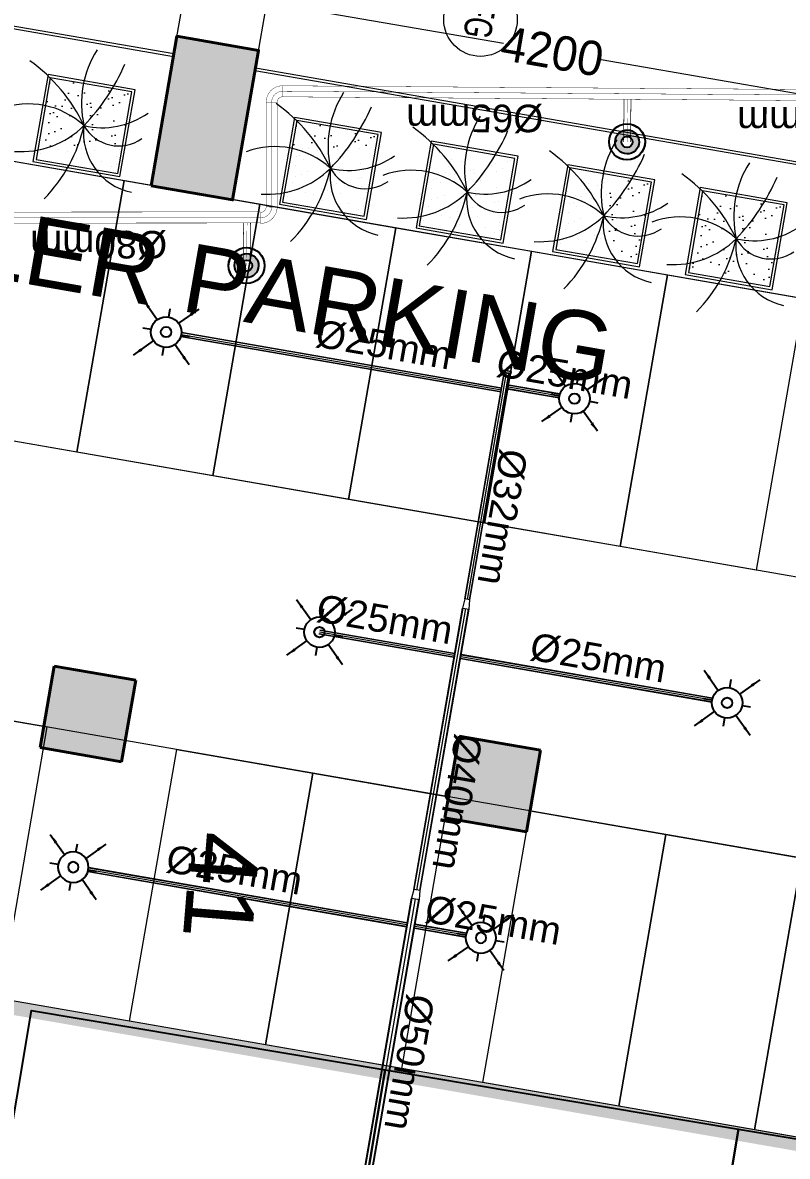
# Model space of a CAD drawing. Header units: inches. Extents: x 257070 to 799932, y -17980 to 269260.
# Drawn here: x 329192 to 334737, y 137499 to 145720 of the extents above; entities that cross this region are included whole.
import ezdxf
from ezdxf.enums import TextEntityAlignment as Align

# ---------------------------------------------------------------- set-up
doc = ezdxf.new("R2010")
doc.units = ezdxf.units.IN
doc.header["$MEASUREMENT"] = 0
doc.header["$PDMODE"] = 99
doc.header["$PDSIZE"] = 100
for name, color, linetype, lineweight in [('0-AES-DIM', 7, 'Continuous', 5), ('0-AES-F-SPRINKLER PIPE', 10, 'Continuous', 15), ('0-aes-FF-Sprinkler Header', 5, 'Continuous', 0), ('04--HATCH-0', 253, 'Continuous', 13), ('07--DIM-1', 1, 'Continuous', 20), ('08--DOOR REF', 7, 'Continuous', 20), ('08--DOORREF', 7, 'Continuous', 20), ('08--DOORREF-1', 7, 'Continuous', 20), ('E--CONCRETE-4', 4, 'Continuous', 40), ('E--CONCRETE-SHADE', 253, 'Continuous', 20), ('L--GLASS-01', 142, 'Continuous', 20), ('M--TILING-2', 252, 'Continuous', 18), ('Q--PARKING', 253, 'Continuous', 13)]:
    doc.layers.add(name, color=color, linetype=linetype, lineweight=lineweight)
for name, color, linetype in [('0-AES-F-SPRINKLER', 10, 'Continuous'), ('0-aes-ff Nozzel', 30, 'Continuous'), ('0-aes-water curtan pipe', 200, 'Continuous'), ('2 wheeler barrier', 170, 'Continuous'), ('RETAIL', 40, 'Continuous')]:
    doc.layers.add(name, color=color, linetype=linetype)
doc.layers.add('CORE -E', color=7, linetype='Continuous', true_color=0x642d8b)
doc.layers.add('N--FURNITURE-3', color=7, linetype='Continuous', lineweight=13, true_color=0xd47d7d)
doc.styles.get("Standard").update_dxf_attribs({"font": 'arial.ttf'})
doc.styles.add('TEXT style 175', font='GOTHIC.TTF')
doc.dimstyles.new('175', dxfattribs={"dimtxt": 350, "dimasz": 263, "dimexe": 263, "dimexo": 0, "dimgap": 175, "dimtad": 0, "dimdec": 0, "dimrnd": 5, "dimzin": 0, "dimdsep": 46, "dimtxsty": 'TEXT style 175', "dimblk": 'OBLIQUE', "dimcen": 0.09, "dimdle": 263, "dimclrd": 256, "dimclre": 256, "dimclrt": 256, "dimadec": 0, "dimazin": 0, "dimtfac": 1, "dimtdec": 0, "dimtofl": 0, "dimtmove": 1, "dimatfit": 3, "dimldrblk": 'OPEN90', "dimfxl": 1, "dimtolj": 1, "dimtzin": 0, "dimarcsym": 0})
doc.dimstyles.new('ISO-25', dxfattribs={"dimtxt": 2.5, "dimasz": 2.5, "dimexe": 1.25, "dimexo": 0.625, "dimtad": 1, "dimtxsty": 'Standard', "dimcen": 2.5, "dimadec": 0, "dimazin": 0, "dimtfac": 1, "dimtmove": 0, "dimatfit": 3, "dimfxl": 1, "dimarcsym": 0})

# ---------------------------------------------------------------- blocks, each defined once
blk = doc.blocks.new('OPEN-NO')
at = {"layer": '08--DOORREF-1'}
blk.add_circle((0, 0), 300, dxfattribs=at)
at = {"layer": '08--DOORREF', "width": 0.7}
blk.add_attdef('OPEINGNO', text='', height=225, rotation=24.75, dxfattribs=at).set_placement((3.2, -4.8), align=Align.MIDDLE)
blk = doc.blocks.new('_ArchTick')
at = {"color": 0, "linetype": 'ByBlock', "const_width": 0.15}
blk.add_lwpolyline([(-0.5, -0.5), (0.5, 0.5)], dxfattribs=at)
blk = doc.blocks.new('*D75')
at = {"layer": '07--DIM-1', "color": 8, "lineweight": -2, "transparency": 16777216}
for p, q in [((9243.5, 16587.1), (9243.5, 14746.9)), ((9729.6, 16487.1), (9143.5, 16487.1)), ((9243.5, 12187.1), (9243.5, 14027.2)), ((9729.6, 12287.1), (9143.5, 12287.1))]:
    blk.add_line(p, q, dxfattribs=at)
at = {"layer": 'DEFPOINTS', "color": 0, "transparency": 16777216}
for p in [(9243.5, 16487.1), (9729.6, 16487.1), (9729.6, 12287.1)]:
    blk.add_point(p, dxfattribs=at)
at = {"layer": '07--DIM-1', "color": 8, "lineweight": -2, "transparency": 16777216, "xscale": 150, "yscale": 150, "zscale": 150}
for p, rotation in [((9243.5, 16487.1), 90), ((9243.5, 12287.1), 270)]:
    blk.add_blockref('_ArchTick', p, dxfattribs=dict(at, rotation=rotation))
at = {"layer": '07--DIM-1', "transparency": 16777216, "insert": (9243.5, 14387.1), "char_height": 250, "attachment_point": 5, "rotation": 90, "style": 'TEXT style 175'}
blk.add_mtext('\\A1;4200', dxfattribs=at)
blk = doc.blocks.new('_Oblique')
at = {"color": 0, "linetype": 'ByBlock', "lineweight": -2}
blk.add_line((-0.5, -0.5), (0.5, 0.5), dxfattribs=at)
blk = doc.blocks.new('_Open90')
at = {"color": 0, "linetype": 'ByBlock', "lineweight": -2}
for p, q in [((-0.5, 0.5), (0, 0)), ((0, 0), (-1, 0)), ((0, 0), (-0.5, -0.5))]:
    blk.add_line(p, q, dxfattribs=at)
blk = doc.blocks.new('*D76')
at = {"layer": '07--DIM-1', "color": 8, "lineweight": -2, "transparency": 16777216}
for p, q in [((9243.5, 21387.1), (9243.5, 19546.9)), ((9729.6, 21287.1), (9143.5, 21287.1)), ((9243.5, 16987.1), (9243.5, 18827.2)), ((9729.6, 17087.1), (9143.5, 17087.1))]:
    blk.add_line(p, q, dxfattribs=at)
at = {"layer": 'DEFPOINTS', "color": 0, "transparency": 16777216}
for p in [(9243.5, 21287.1), (9729.6, 21287.1), (9729.6, 17087.1)]:
    blk.add_point(p, dxfattribs=at)
at = {"layer": '07--DIM-1', "color": 8, "lineweight": -2, "transparency": 16777216, "xscale": 150, "yscale": 150, "zscale": 150}
for p, rotation in [((9243.5, 21287.1), 90), ((9243.5, 17087.1), 270)]:
    blk.add_blockref('_ArchTick', p, dxfattribs=dict(at, rotation=rotation))
at = {"layer": '07--DIM-1', "transparency": 16777216, "insert": (9243.5, 19187.1), "char_height": 250, "attachment_point": 5, "rotation": 90, "style": 'TEXT style 175'}
blk.add_mtext('\\A1;4200', dxfattribs=at)
blk = doc.blocks.new('*U732')
at = {"layer": '0-AES-F-SPRINKLER PIPE', "color": 200, "lineweight": 30, "const_width": 2.67}
for points in [[(-1770300, 98898.6), (-1770300, 93147.6)], [(-1770220, 98898.6), (-1770220, 93147.6)]]:
    blk.add_lwpolyline(points, dxfattribs=at)
at = {"layer": '0-AES-F-SPRINKLER PIPE', "color": 252, "lineweight": 30, "const_width": 2.67}
blk.add_lwpolyline([(-1770260, 98898.6), (-1770260, 93147.6)], dxfattribs=at)
blk = doc.blocks.new('*U733')
at = {"layer": '0-AES-F-SPRINKLER PIPE', "color": 200, "lineweight": 30, "const_width": 2.67}
for points in [[(-1770300, 105054.4), (-1770300, 104293.1)], [(-1770220, 105054.4), (-1770220, 104293.1)]]:
    blk.add_lwpolyline(points, dxfattribs=at)
at = {"layer": '0-AES-F-SPRINKLER PIPE', "color": 252, "lineweight": 30, "const_width": 2.67}
blk.add_lwpolyline([(-1770260, 105054.4), (-1770260, 104293.1)], dxfattribs=at)
blk = doc.blocks.new('A$C3B671B2F')
at = {"layer": '0-AES-F-SPRINKLER PIPE', "color": 200, "lineweight": 30, "const_width": 2.67}
for points in [[(1.3, 1.3, -0.414214), (121.3, 121.3, -0.414214)], [(81.3, 1.3, -0.414214), (121.3, 41.3, -0.414214)]]:
    blk.add_lwpolyline(points, format="xyb", dxfattribs=at)
at = {"layer": '0-AES-F-SPRINKLER PIPE', "color": 252, "lineweight": 30, "const_width": 2.67}
blk.add_lwpolyline([(41.3, 1.3, -0.414214), (121.3, 81.3)], format="xyb", dxfattribs=at)
at = {"layer": '0-AES-F-SPRINKLER PIPE', "color": 200, "lineweight": 30, "const_width": 2.67}
for points in [[(121.3, 41.3), (121.3, 121.3)], [(81.3, 1.3), (1.3, 1.3)]]:
    blk.add_lwpolyline(points, dxfattribs=at)
blk = doc.blocks.new('*U734')
at = {"layer": '0-AES-F-SPRINKLER PIPE', "color": 200, "lineweight": 30, "const_width": 2.67}
for points in [[(-1770300, 98912.3), (-1770300, 48792.1)], [(-1770220, 98912.3), (-1770220, 48792.1)]]:
    blk.add_lwpolyline(points, dxfattribs=at)
at = {"layer": '0-AES-F-SPRINKLER PIPE', "color": 252, "lineweight": 30, "const_width": 2.67}
blk.add_lwpolyline([(-1770260, 98912.3), (-1770260, 48792.1)], dxfattribs=at)
blk = doc.blocks.new('*U701')
at = {"layer": '0-aes-FF-Sprinkler Header', "color": 1, "const_width": 5}
for points in [[(12087231.5, -3664418.6), (12087540.8, -3664418.6)], [(12087231.5, -3664468.6), (12087540.8, -3664468.6)]]:
    blk.add_lwpolyline(points, dxfattribs=at)
at = {"layer": '0-aes-FF-Sprinkler Header', "color": 8, "const_width": 2}
blk.add_lwpolyline([(12087231.5, -3664443.6), (12087540.8, -3664443.6)], dxfattribs=at)
blk = doc.blocks.new('Nozzel')
at = {"transparency": 33554585}
h = blk.add_hatch(color=30, dxfattribs=at)
h.dxf.hatch_style = 1
edge = h.paths.add_edge_path()
edge.add_ellipse((-1664094.5, 224268.9), major_axis=(0.9, 87), ratio=1, start_angle=0, end_angle=360)
edge = h.paths.add_edge_path(flags=16)
edge.add_arc((-1664094.5, 224268.9), 40, 0, 360)
blk.add_circle((-1664094.5, 224268.9), 40)
at = {"layer": '0-AES-F-SPRINKLER', "color": 13}
blk.add_circle((-1664094.5, 224268.9), 130.6, dxfattribs=at)
for major_axis, start_param, end_param in [((0.6, 130.5), 1.575618, 7.858803), ((0.9, 87), 1.580914353715009, 7.864099660894595)]:
    blk.add_ellipse((-1664094.5, 224268.9), major_axis=major_axis, ratio=1, start_param=start_param, end_param=end_param, dxfattribs=at)
at = {"layer": '0-AES-F-SPRINKLER PIPE', "lineweight": 30, "rotation": 180}
blk.add_blockref('*U701', (10423137, -3440174.7), dxfattribs=at)
blk = doc.blocks.new('A$C62443269')
at = {"layer": '04--HATCH-0'}
h = blk.add_hatch(dxfattribs=at)
h.set_pattern_fill('AR-SAND', color=104, scale=100, angle=-23.57346)
h.set_pattern_definition([(13.926542, (-409500.4, -1088553.11), (71.284757, 179.121923), [0, -152, 0, -170, 0, -162.5]), (343.926542, (-409500.4, -1088553.1), (275.07308, 187.885554), [0, -82, 0, -137, 0, -52.5]), (303.926542, (-409613.13, -1088503.92), (285.652397, -124.02348), [0, -50, 0, -180, 0, -235]), (293.926542, (-409613.13, -1088503.92), (310.626355, -39.77918), [0, -25, 0, -118, 0, -135])])
h.paths.add_polyline_path([(10053, 21033.3), (10653, 21033.3), (10653, 20433.3), (10053, 20433.3)])
h = blk.add_hatch(dxfattribs=at)
h.set_pattern_fill('AR-SAND', color=104, scale=100, angle=-23.57346)
h.set_pattern_definition([(13.926542, (-409500.4, -1089528.48), (71.284757, 179.121923), [0, -152, 0, -170, 0, -162.5]), (343.926542, (-409500.4, -1089528.48), (275.07308, 187.885554), [0, -82, 0, -137, 0, -52.5]), (303.926542, (-409613.13, -1089479.29), (285.652397, -124.02348), [0, -50, 0, -180, 0, -235]), (293.926542, (-409613.13, -1089479.3), (310.626355, -39.77918), [0, -25, 0, -118, 0, -135])])
h.paths.add_polyline_path([(10053, 20057.9), (10653, 20057.9), (10653, 19457.9), (10053, 19457.9)])
h = blk.add_hatch(dxfattribs=at)
h.set_pattern_fill('AR-SAND', color=104, scale=100, angle=-23.57346)
h.set_pattern_definition([(13.926542, (-409500.4, -1090533.86), (71.284757, 179.121923), [0, -152, 0, -170, 0, -162.5]), (343.926542, (-409500.4, -1090533.86), (275.07308, 187.885554), [0, -82, 0, -137, 0, -52.5]), (303.926542, (-409613.13, -1090484.67), (285.652397, -124.02348), [0, -50, 0, -180, 0, -235]), (293.926542, (-409613.13, -1090484.67), (310.626355, -39.77918), [0, -25, 0, -118, 0, -135])])
h.paths.add_polyline_path([(10053, 19052.6), (10653, 19052.6), (10653, 18452.6), (10053, 18452.6)])
h = blk.add_hatch(dxfattribs=at)
h.set_pattern_fill('AR-SAND', color=104, scale=100, angle=-23.57346)
h.set_pattern_definition([(13.926542, (-409500.4, -1091539.24), (71.284757, 179.121923), [0, -152, 0, -170, 0, -162.5]), (343.926542, (-409500.4, -1091539.24), (275.07308, 187.885554), [0, -82, 0, -137, 0, -52.5]), (303.926542, (-409613.13, -1091490.05), (285.652397, -124.02348), [0, -50, 0, -180, 0, -235]), (293.926542, (-409613.13, -1091490.05), (310.626355, -39.77918), [0, -25, 0, -118, 0, -135])])
h.paths.add_polyline_path([(10053, 18047.2), (10653, 18047.2), (10653, 17447.2), (10053, 17447.2)])
h = blk.add_hatch(dxfattribs=at)
h.set_pattern_fill('AR-SAND', color=104, scale=100, angle=-23.57346)
h.set_pattern_definition([(13.926542, (-409500.4, -1093353.14), (71.284757, 179.121923), [0, -152, 0, -170, 0, -162.5]), (343.926542, (-409500.4, -1093353.14), (275.07308, 187.885554), [0, -82, 0, -137, 0, -52.5]), (303.926542, (-409613.13, -1093303.95), (285.652397, -124.02348), [0, -50, 0, -180, 0, -235]), (293.926542, (-409613.13, -1093303.95), (310.626355, -39.77918), [0, -25, 0, -118, 0, -135])])
h.paths.add_polyline_path([(10053, 16233.3), (10653, 16233.3), (10653, 15633.3), (10053, 15633.3)])
at = {"layer": 'E--CONCRETE-SHADE'}
blk.add_hatch(color=256, dxfattribs=at).paths.add_polyline_path([(10699.6, 16487.1), (10699.6, 17087.1), (9599.6, 17087.1), (9599.6, 16487.1)])
at = {"layer": '04--HATCH-0', "color": 104}
for centre, radius, start, end in [((9775.6, 20766.2), 578.4, 356.74172, 45.11048), ((10171, 20957.2), 288.5, 309.11841, 45.10488), ((10333.3, 21170.6), 437.8, 272.58316, 357.8681), ((9513.6, 19492.7), 1497.9, 55.91703, 76.50108), ((10074, 21404.9), 727.3, 247.43335, 292.56665), ((11054.3, 19737.9), 1217.6, 125.16379, 154.32339), ((10852.3, 20410.3), 594.7, 147.10102, 210.24805), ((10301.3, 19640.2), 1094.4, 55.21654, 87.29088), ((9975.8, 20203.2), 650.6, 5.815, 54.56725), ((9775.6, 19790.8), 578.4, 356.74172, 45.11048), ((10171, 19981.8), 288.5, 309.11841, 45.10488), ((10333.3, 20195.3), 437.8, 272.58316, 357.8681), ((9513.6, 18517.4), 1497.9, 55.91703, 76.50108), ((10074, 20429.5), 727.3, 247.43335, 292.56665), ((11054.3, 18762.6), 1217.6, 125.16379, 154.32339), ((10852.3, 19434.9), 594.7, 147.10102, 210.24805), ((10301.3, 18664.8), 1094.4, 55.21654, 87.29088), ((9975.8, 19227.8), 650.6, 5.815, 54.56725), ((9775.6, 18785.4), 578.4, 356.74172, 45.11048), ((10171, 18976.4), 288.5, 309.11841, 45.10488), ((10333.3, 19189.9), 437.8, 272.58316, 357.8681), ((9513.6, 17512), 1497.9, 55.91703, 76.50108), ((10074, 19424.1), 727.3, 247.43335, 292.56665), ((11054.3, 17757.2), 1217.6, 125.16379, 154.32339), ((10852.3, 18429.6), 594.7, 147.10102, 210.24805), ((10301.3, 17659.4), 1094.4, 55.21654, 87.29088), ((9975.8, 18222.4), 650.6, 5.815, 54.56725), ((9775.6, 17780.1), 578.4, 356.74172, 45.11048), ((10171, 17971), 288.5, 309.11841, 45.10488), ((10333.3, 18184.5), 437.8, 272.58316, 357.8681), ((9513.6, 16506.6), 1497.9, 55.91703, 76.50108), ((10074, 18418.8), 727.3, 247.43335, 292.56665), ((11054.3, 16751.8), 1217.6, 125.16379, 154.32339), ((10852.3, 17424.2), 594.7, 147.10102, 210.24805), ((10301.3, 16654), 1094.4, 55.21654, 87.29088), ((9975.8, 17217), 650.6, 5.815, 54.56725), ((9775.6, 15966.2), 578.4, 356.74172, 45.11048), ((10171, 16157.1), 288.5, 309.11841, 45.10488), ((10333.3, 16370.6), 437.8, 272.58316, 357.8681), ((9513.6, 14692.7), 1497.9, 55.91703, 76.50108), ((10074, 16604.8), 727.3, 247.43335, 292.56665), ((11054.3, 14937.9), 1217.6, 125.16379, 154.32339), ((10852.3, 15610.3), 594.7, 147.10102, 210.24805), ((10301.3, 14840.1), 1094.4, 55.21654, 87.29088), ((9975.8, 15403.1), 650.6, 5.815, 54.56725)]:
    blk.add_arc(centre, radius, start, end, dxfattribs=at)
at = {"layer": 'E--CONCRETE-4'}
blk.add_lwpolyline([(10699.6, 16487.1), (10699.6, 17087.1), (9599.6, 17087.1), (9599.6, 16487.1)], close=True, dxfattribs=at)
at = {"layer": 'L--GLASS-01'}
for p, q in [((9729.6, 21287.1), (9729.6, 17087.1)), ((9749.6, 21287.1), (9749.6, 17087.1)), ((9729.6, 16487.1), (9729.6, 12287.1)), ((9749.6, 16487.1), (9749.6, 12287.1))]:
    blk.add_line(p, q, dxfattribs=at)
at = {"layer": 'N--FURNITURE-3'}
for points in [[(10033, 20413.3), (10673, 20413.3), (10673, 21053.3), (10033, 21053.3)], [(10053, 20433.3), (10653, 20433.3), (10653, 21033.3), (10053, 21033.3)], [(10033, 19437.9), (10673, 19437.9), (10673, 20077.9), (10033, 20077.9)], [(10053, 19457.9), (10653, 19457.9), (10653, 20057.9), (10053, 20057.9)], [(10033, 18432.6), (10673, 18432.6), (10673, 19072.6), (10033, 19072.6)], [(10053, 18452.6), (10653, 18452.6), (10653, 19052.6), (10053, 19052.6)], [(10033, 17427.2), (10673, 17427.2), (10673, 18067.2), (10033, 18067.2)], [(10053, 17447.2), (10653, 17447.2), (10653, 18047.2), (10053, 18047.2)], [(10033, 15613.3), (10673, 15613.3), (10673, 16253.3), (10033, 16253.3)], [(10053, 15633.3), (10653, 15633.3), (10653, 16233.3), (10053, 16233.3)]]:
    blk.add_lwpolyline(points, close=True, dxfattribs=at)
at = {"layer": '08--DOOR REF'}
ref = blk.add_blockref('OPEN-NO', (9104.1, 18635.2), dxfattribs=dict(at, xscale=0.8888888888888888, yscale=0.8888888888888888, zscale=0.8888888888888888, rotation=337.1632296872284))
ref.add_attrib('OPEINGNO', 'FG', dxfattribs={"layer": '08--DOORREF', "height": 200, "width": 0.7}).set_placement((9105.1, 18630.2), align=Align.MIDDLE)
at = {"layer": '07--DIM-1'}
for p1, p2, picture, middle in [((9729.6, 17087.1), (9729.6, 21287.1), '*D76', (9243.5, 19187.1)), ((9729.6, 12287.1), (9729.6, 16487.1), '*D75', (9243.5, 14387.1))]:
    dim = blk.add_aligned_dim(p1=p1, p2=p2, distance=486.1, dimstyle='175', override={"dimfxl": 0}, dxfattribs=at)
    dim.commit()
    dim.dimension.update_dxf_attribs({"geometry": picture, "text_midpoint": middle})
blk = doc.blocks.new('*U603')
at = {"layer": '0-AES-F-SPRINKLER'}
for p, q in [((171672.4, 56809.4), (171672.4, 56870.6)), ((171561.6, 56698.5), (171500.3, 56698.5)), ((171783.3, 56698.5), (171844.5, 56698.5)), ((171672.4, 56587.7), (171672.4, 56526.4))]:
    blk.add_line(p, q, dxfattribs=at)
for radius in [110.8, 37.8]:
    blk.add_circle((171672.4, 56698.5), radius, dxfattribs=at)
at = {"layer": '0-AES-F-SPRINKLER PIPE'}
for points, override in [([(171467.9, 56903), (171594, 56776.9)], {"dimasz": 70, "dimtad": 0, "dimfxl": 13, "dimarcsym": 1}), ([(171876.9, 56903), (171750.8, 56776.9)], {"dimasz": 70, "dimtad": 0, "dimfxl": 13, "dimarcsym": 1}), ([(171467.9, 56494), (171594, 56620.1)], {"dimasz": 70, "dimtad": 0, "dimfxl": 13, "dimarcsym": 1}), ([(171876.9, 56494), (171750.8, 56620.1)], {"dimasz": 70, "dimgap": 0.625, "dimtad": 0, "dimfxl": 13, "dimarcsym": 1})]:
    blk.add_leader(points, dimstyle='ISO-25', override=override, dxfattribs=at)

msp = doc.modelspace()

# ---------------------------------------------------------------- hatches: boundary and pattern name
at = {"layer": 'E--CONCRETE-SHADE'}
msp.add_hatch(color=8, dxfattribs=at).paths.add_polyline_path([(330123.2, 144536.8), (330714.4, 144434.4), (330902.2, 145518.2), (330311, 145620.7)])
at = {"layer": 'E--CONCRETE-SHADE', "ltscale": 3.5}
h = msp.add_hatch(color=8, dxfattribs=at)
h.dxf.hatch_style = 1
h.paths.add_polyline_path([(330012.4, 140951.8), (329421.2, 141054.3), (329318.8, 140463.1), (329909.9, 140360.6)])
h = msp.add_hatch(color=8, dxfattribs=at)
h.dxf.hatch_style = 1
h.paths.add_polyline_path([(332947.9, 140443.1), (332356.7, 140545.6), (332254.2, 139954.4), (332845.4, 139851.9)])

# ---------------------------------------------------------------- linework, layer by layer
at = {"layer": '0-AES-F-SPRINKLER PIPE', "ltscale": 1000, "elevation": 0}
for points in [[(330126.8, 143510), (330126.7, 143510)], [(332664, 143054.5), (330341.5, 143457)], [(332666.1, 143066.9), (330342.9, 143469.5)], [(332666.6, 143069.8), (330343.1, 143472.5)], [(332661.4, 143039.3), (330337.8, 143442)], [(332661.9, 143042.2), (330338.7, 143444.9)], [(332398.1, 141540.6), (332682.6, 143182.5)], [(332401, 141540), (332685.6, 143182)], [(332416.8, 141537.3), (332701.4, 143179.3)], [(332432.6, 141534.6), (332717.1, 143176.5)], [(332435.5, 141534.1), (332720.1, 143176)], [(333082.5, 142996.6), (332700.4, 143062.8)], [(333082.6, 142999.6), (332701, 143065.8)], [(333084.1, 143012.1), (332703.1, 143078.1)], [(333086.9, 143024.2), (332705.2, 143090.4)], [(333087.8, 143027.1), (332705.7, 143093.4)], [(332027.9, 139433.9), (332381.6, 141474.8)], [(332031.8, 139433.2), (332385.5, 141474.1)], [(332051.5, 139429.8), (332405.2, 141470.7)], [(332071.2, 139426.3), (332424.9, 141467.2)], [(332075.2, 139425.7), (332428.9, 141466.6)], [(332319.3, 141115.2), (331340.7, 141284.8)], [(332319.8, 141118.2), (331341.6, 141287.7)], [(332321.9, 141130.5), (331344.4, 141299.9)], [(332324.1, 141142.8), (331345.8, 141312.4)], [(332324.6, 141145.8), (331346, 141315.4)], [(334189.5, 140790.6), (332366.5, 141106.5)], [(334189.6, 140793.6), (332367, 141109.5)], [(334191, 140806), (332369.1, 141121.8)], [(334193.9, 140818.2), (332371.3, 141134.1)], [(334194.7, 140821.1), (332371.8, 141137)], [(331974.6, 139161.3), (329664.5, 139561.7)], [(331975.1, 139164.3), (329665.4, 139564.6)], [(331977.2, 139176.6), (329668.3, 139576.8)], [(331979.3, 139188.9), (329669.7, 139589.2)], [(331979.9, 139191.9), (329669.8, 139592.2)], [(331128.4, 134279), (332011, 139371.4)], [(331133.3, 134278.1), (332015.9, 139370.5)], [(331157.9, 134273.5), (332040.5, 139366.3)], [(331182.5, 134269), (332065.2, 139362)], [(331187.4, 134268.1), (332070.1, 139361.1)], [(332404.1, 139086.3), (332033.6, 139150.6)], [(332404.2, 139089.4), (332034.1, 139153.5)], [(332405.7, 139101.8), (332036.2, 139165.8)], [(332408.5, 139114), (332038.4, 139178.1)], [(332409.4, 139116.9), (332038.9, 139181.1)]]:
    msp.add_lwpolyline(points, dxfattribs=at)
for points in [[(332671.4, 143200.7), (332668.7, 143184.9), (332734, 143173.6), (332736.7, 143189.4)], [(332673.9, 143197.2), (332672.2, 143187.4), (332731.5, 143177.2), (332733.2, 143186.9)], [(332435.5, 141534.1), (332398.1, 141540.6), (332381.6, 141474.8), (332428.9, 141466.6)], [(332075.2, 139425.7), (332027.9, 139433.9), (332011, 139371.4), (332070.1, 139361.1)]]:
    msp.add_lwpolyline(points, close=True, dxfattribs=at)
at = {"layer": '2 wheeler barrier', "color": 8, "const_width": 100, "elevation": 0}
msp.add_lwpolyline([(319828.5, 134457.4), (320761.8, 140026.4), (340403.8, 136615.6)], dxfattribs=at)
at = {"layer": 'E--CONCRETE-4', "color": 8, "ltscale": 10}
for p, q in [((329421.2, 141054.3, 0), (329318.8, 140463.1, 0)), ((330012.4, 140951.8, 0), (329421.2, 141054.3, 0)), ((329909.9, 140360.6, 0), (330012.4, 140951.8, 0)), ((332356.7, 140545.6, 0), (332254.2, 139954.4, 0)), ((332947.9, 140443.1, 0), (332356.7, 140545.6, 0)), ((329318.8, 140463.1, 0), (329909.9, 140360.6, 0)), ((332845.4, 139851.9, 0), (332947.9, 140443.1, 0)), ((332254.2, 139954.4, 0), (332845.4, 139851.9, 0))]:
    msp.add_line(p, q, dxfattribs=at)
at = {"layer": 'E--CONCRETE-4', "color": 8, "elevation": 0}
msp.add_lwpolyline([(330123.2, 144536.8), (330714.4, 144434.4), (330902.2, 145518.2), (330311, 145620.7)], close=True, dxfattribs=at)
at = {"layer": 'M--TILING-2', "color": 8, "elevation": 0}
for points in [[(343044.2, 142296.9), (317836, 146675.1)], [(342113.7, 140428.5), (317949.5, 144625.5)], [(341230, 138552.1), (320037.5, 142232.9)], [(340346.3, 136675.6), (320111.6, 140190.1)]]:
    msp.add_lwpolyline(points, dxfattribs=at)
at = {"layer": 'Q--PARKING', "color": 8, "elevation": 0}
for points in [[(329584.7, 142604.6), (328599.4, 142775.8), (328941.7, 144746.3), (329926.9, 144575.1), (329584.7, 142604.6)], [(330569.9, 142433.5), (329584.7, 142604.6), (329926.9, 144575.1), (330912.2, 144404), (330569.9, 142433.5)], [(331555.2, 142262.4), (330569.9, 142433.5), (330912.2, 144404), (331897.4, 144232.9), (331555.2, 142262.4)], [(332540.4, 142091.3), (331555.2, 142262.4), (331897.4, 144232.9), (332882.7, 144061.8), (332540.4, 142091.3)], [(333525.7, 141920.2), (332540.4, 142091.3), (332882.7, 144061.8), (333867.9, 143890.7), (333525.7, 141920.2)], [(334510.9, 141749), (333525.7, 141920.2), (333867.9, 143890.7), (334853.2, 143719.5), (334510.9, 141749)], [(329025.7, 138641.8), (328040.5, 138813), (328382.7, 140783.5), (329368, 140612.3), (329025.7, 138641.8)], [(330953.1, 138307.1), (329967.8, 138478.2), (330310.1, 140448.7), (331295.3, 140277.6), (330953.1, 138307.1)], [(331938.3, 138136), (330953.1, 138307.1), (331295.3, 140277.6), (332280.6, 140106.5), (331938.3, 138136)], [(333514.7, 137862.2), (332529.5, 138033.3), (332871.7, 140003.8), (333857, 139832.7), (333514.7, 137862.2)], [(334500, 137691), (333514.7, 137862.2), (333857, 139832.7), (334842.2, 139661.5), (334500, 137691)], [(335485.2, 137519.9), (334500, 137691), (334842.2, 139661.5), (335827.5, 139490.4), (335485.2, 137519.9)]]:
    msp.add_lwpolyline(points, close=True, dxfattribs=at)
at = {"layer": 'RETAIL', "color": 8, "elevation": 0}
for points in [[(330960.1, 132997.2), (328395.8, 133426.9), (329255.2, 138555.4), (331819.5, 138125.7)], [(333524.3, 132567.5), (330960.1, 132997.2), (331819.5, 138125.7), (334383.7, 137696)], [(336088.6, 132137.8), (333524.3, 132567.5), (334383.7, 137696), (336948, 137266.3)]]:
    msp.add_lwpolyline(points, close=True, dxfattribs=at)

# ---------------------------------------------------------------- block references
at = {"layer": '0-AES-DIM', "color": 51, "xscale": -1}
for p, rotation in [((331080.3, 145263.5, 0), 89.15461788586884), ((330914.4, 144262.8, 0), 269.1546178859366)]:
    msp.add_blockref('A$C3B671B2F', p, dxfattribs=dict(at, rotation=rotation))
at = {"layer": '0-AES-F-SPRINKLER', "color": 7, "rotation": 80.15741243644592}
for p in [(356750.2, -35361.8, 0), (359711.3, -35844.6, 0), (357862.4, -37537.8, 0), (360818.2, -38050.6, 0)]:
    msp.add_blockref('*U603', p, dxfattribs=at)
at = {"layer": '0-AES-F-SPRINKLER', "color": 7, "xscale": -1, "rotation": 80.1574124245228}
for p in [(414769, 299049.1, 0), (417724.9, 298536.3, 0)]:
    msp.add_blockref('*U603', p, dxfattribs=at)
at = {"layer": '0-aes-ff Nozzel', "rotation": 269.4058093131605}
for p in [(92060.6, -1516824.3, 0), (89301.8, -1517721.4, 0)]:
    msp.add_blockref('Nozzel', p, dxfattribs=at)
at = {"layer": '0-aes-water curtan pipe', "color": 51}
for name, p, rotation in [('*U734', (442611.8, 1914731.7, 0), 89.59137065262729), ('*U732', (423195.1, 1914612.8, 0), 90.02812342108473)]:
    msp.add_blockref(name, p, dxfattribs=dict(at, rotation=rotation))
at = {"layer": '0-aes-water curtan pipe', "color": 51, "xscale": -1, "rotation": 0.02812342168465598}
msp.add_blockref('*U733', (-1439211.1, 39220.9, 0), dxfattribs=at)
at = {"layer": 'M--TILING-2', "color": 8, "rotation": 260.1679168137408}
msp.add_blockref('A$C62443269', (315705.4, 157894.7, 0), dxfattribs=at)

# ---------------------------------------------------------------- texts
at = {"layer": '0-AES-F-SPRINKLER PIPE', "color": 7, "linetype": 'Continuous', "lineweight": -3, "ltscale": 0.9, "char_height": 200, "width": 685.774, "attachment_point": 2}
for s, insert, rotation in [('%%C25mm', (331828.4, 143485.4, 0), 350.16792), ('%%C25mm', (333139.5, 143271.1, 0), 350.16792), ('%%C32mm', (332771.1, 142116.6, 0), 260.16792), ('%%C25mm', (331835.1, 141493.1, 0), 350.16792), ('%%C25mm', (333383.5, 141214.7, 0), 350.16792), ('%%C40mm', (332443.7, 140050.6, 0), 260.16792), ('%%C25mm', (330745.1, 139676.1, 0), 350.16792), ('%%C25mm', (332622, 139312.1, 0), 350.16792), ('%%C50mm', (332095.5, 138162.4, 0), 260.16792)]:
    msp.add_mtext(s, dxfattribs=dict(at, insert=insert, rotation=rotation))
at = {"layer": '0-aes-water curtan pipe', "extrusion": (-9.40022e-12, -7.03085e-09, 1), "char_height": 200, "width": 685.774, "attachment_point": 2, "text_direction": (-0.999999, 0.001337, 0)}
for s, insert in [('%%C65mm', (332470.2, 144925.7, 0)), ('%%C65mm', (334869.1, 144908.5, 0)), ('%%C80mm', (329743, 144010.2, 0))]:
    msp.add_mtext(s, dxfattribs=dict(at, insert=insert))
at = {"layer": 'CORE -E', "color": 8}
msp.add_text('2WHEELER PARKING', height=500, rotation=350.09354, dxfattribs=at).set_placement((326351, 144326.3, 0))
at = {"layer": 'RETAIL', "color": 8}
msp.add_text('41', height=500, rotation=265.35069, dxfattribs=at).set_placement((330416.8, 139865.6, 0))

doc.saveas('drawing.dxf')
